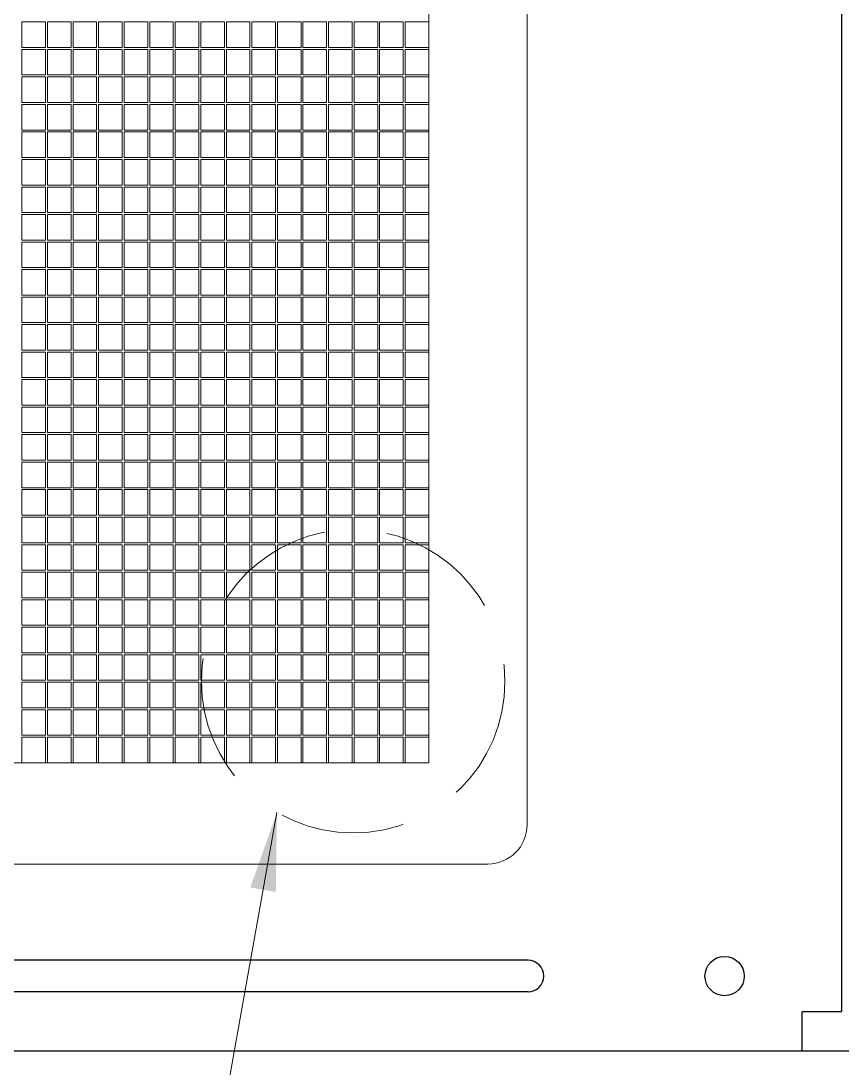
# Model space of a CAD drawing. Extents: x 365 to 1637, y -92 to 444.
# Drawn here: x 499.56 to 520.45, y 11.66 to 38.3 of the extents above; entities that cross this region are included whole.
import ezdxf

# ---------------------------------------------------------------- set-up
doc = ezdxf.new("R2010")
doc.units = 0
doc.linetypes.add('HIDDEN2', pattern=[4.7625, 3.175, -1.5875])
for name, color, linetype, lineweight in [('-Dim_mm', 5, 'CONTINUOUS', 13), ('-Text', 7, 'CONTINUOUS', 9), ('AA Detail', 6, 'CONTINUOUS', 20), ('ACTIVE_AREA', 6, 'CONTINUOUS', 0), ('BEZEL', 7, 'CONTINUOUS', 18), ('Detail Circle', 132, 'HIDDEN2', 20), ('VIEW_AREA', 44, 'CONTINUOUS', 20)]:
    doc.layers.add(name, color=color, linetype=linetype, lineweight=lineweight)
doc.layers.add('BZL', color=7, linetype='CONTINUOUS')
doc.layers.add('PCB', color=94, linetype='CONTINUOUS')
doc.styles.add('STYLE1', font='arial.ttf')
doc.dimstyles.new('10x LO_mm', dxfattribs={"dimtxt": 2.6666, "dimasz": 2, "dimexe": 0.5, "dimexo": 0.5, "dimgap": 0.5, "dimtad": 1, "dimlfac": 0.1, "dimzin": 4, "dimdsep": 46, "dimtxsty": 'STYLE1', "dimcen": -2.5, "dimclrd": 256, "dimclre": 256, "dimclrt": 256, "dimadec": 0, "dimazin": 0, "dimtp": 0.5, "dimtm": 0.5, "dimtfac": 1, "dimtmove": 0, "dimatfit": 1, "dimfxl": 0, "dimtolj": 1, "dimtzin": 0, "dimlwd": -1, "dimlwe": -1, "dimarcsym": 0})

# ---------------------------------------------------------------- blocks, each defined once
blk = doc.blocks.new('va')
at = {"layer": 'VIEW_AREA'}
for p, q in [((535.779, 175.903), (535.779, 150.403)), ((453.829, 149.403), (534.779, 149.403))]:
    blk.add_line(p, q, dxfattribs=at)
blk.add_arc((534.779, 150.403), 1, 270, 0, dxfattribs=at)
blk = doc.blocks.new('bezel')
at = {"layer": 'BZL'}
for p, q in [((543.779, 180.653), (543.779, 145.653)), ((535.804, 146.953), (452.804, 146.953)), ((535.804, 146.153), (452.804, 146.153)), ((542.779, 144.653), (542.779, 145.653)), ((542.779, 145.653), (543.779, 145.653)), ((445.829, 144.653), (542.779, 144.653))]:
    blk.add_line(p, q, dxfattribs=at)
blk.add_circle((540.804, 146.553), 0.5, dxfattribs=at)
blk.add_arc((535.804, 146.553), 0.4, 270, 90, dxfattribs=at)

msp = doc.modelspace()

# ---------------------------------------------------------------- linework, layer by layer
at = {"layer": 'AA Detail'}
msp.add_lwpolyline([(431.983, 41.772), (509.933, 41.772), (509.933, 19.422), (431.983, 19.422)], close=True, dxfattribs=at)
at = {"layer": 'ACTIVE_AREA'}
for points in [[(499.583, 37.622), (500.183, 37.622), (500.183, 38.272), (499.583, 38.272)], [(500.233, 37.622), (500.833, 37.622), (500.833, 38.272), (500.233, 38.272)], [(500.883, 37.622), (501.483, 37.622), (501.483, 38.272), (500.883, 38.272)], [(501.533, 37.622), (502.133, 37.622), (502.133, 38.272), (501.533, 38.272)], [(502.183, 37.622), (502.783, 37.622), (502.783, 38.272), (502.183, 38.272)], [(502.833, 37.622), (503.433, 37.622), (503.433, 38.272), (502.833, 38.272)], [(503.483, 37.622), (504.083, 37.622), (504.083, 38.272), (503.483, 38.272)], [(504.133, 37.622), (504.733, 37.622), (504.733, 38.272), (504.133, 38.272)], [(504.783, 37.622), (505.383, 37.622), (505.383, 38.272), (504.783, 38.272)], [(505.433, 37.622), (506.033, 37.622), (506.033, 38.272), (505.433, 38.272)], [(506.083, 37.622), (506.683, 37.622), (506.683, 38.272), (506.083, 38.272)], [(506.733, 37.622), (507.333, 37.622), (507.333, 38.272), (506.733, 38.272)], [(507.383, 37.622), (507.983, 37.622), (507.983, 38.272), (507.383, 38.272)], [(508.033, 37.622), (508.633, 37.622), (508.633, 38.272), (508.033, 38.272)], [(508.683, 37.622), (509.283, 37.622), (509.283, 38.272), (508.683, 38.272)], [(509.333, 37.622), (509.933, 37.622), (509.933, 38.272), (509.333, 38.272)], [(499.583, 36.922), (500.183, 36.922), (500.183, 37.572), (499.583, 37.572)], [(500.233, 36.922), (500.833, 36.922), (500.833, 37.572), (500.233, 37.572)], [(500.883, 36.922), (501.483, 36.922), (501.483, 37.572), (500.883, 37.572)], [(501.533, 36.922), (502.133, 36.922), (502.133, 37.572), (501.533, 37.572)], [(502.183, 36.922), (502.783, 36.922), (502.783, 37.572), (502.183, 37.572)], [(502.833, 36.922), (503.433, 36.922), (503.433, 37.572), (502.833, 37.572)], [(503.483, 36.922), (504.083, 36.922), (504.083, 37.572), (503.483, 37.572)], [(504.133, 36.922), (504.733, 36.922), (504.733, 37.572), (504.133, 37.572)], [(504.783, 36.922), (505.383, 36.922), (505.383, 37.572), (504.783, 37.572)], [(505.433, 36.922), (506.033, 36.922), (506.033, 37.572), (505.433, 37.572)], [(506.083, 36.922), (506.683, 36.922), (506.683, 37.572), (506.083, 37.572)], [(506.733, 36.922), (507.333, 36.922), (507.333, 37.572), (506.733, 37.572)], [(507.383, 36.922), (507.983, 36.922), (507.983, 37.572), (507.383, 37.572)], [(508.033, 36.922), (508.633, 36.922), (508.633, 37.572), (508.033, 37.572)], [(508.683, 36.922), (509.283, 36.922), (509.283, 37.572), (508.683, 37.572)], [(509.333, 36.922), (509.933, 36.922), (509.933, 37.572), (509.333, 37.572)], [(499.583, 36.222), (500.183, 36.222), (500.183, 36.872), (499.583, 36.872)], [(500.233, 36.222), (500.833, 36.222), (500.833, 36.872), (500.233, 36.872)], [(500.883, 36.222), (501.483, 36.222), (501.483, 36.872), (500.883, 36.872)], [(501.533, 36.222), (502.133, 36.222), (502.133, 36.872), (501.533, 36.872)], [(502.183, 36.222), (502.783, 36.222), (502.783, 36.872), (502.183, 36.872)], [(502.833, 36.222), (503.433, 36.222), (503.433, 36.872), (502.833, 36.872)], [(503.483, 36.222), (504.083, 36.222), (504.083, 36.872), (503.483, 36.872)], [(504.133, 36.222), (504.733, 36.222), (504.733, 36.872), (504.133, 36.872)], [(504.783, 36.222), (505.383, 36.222), (505.383, 36.872), (504.783, 36.872)], [(505.433, 36.222), (506.033, 36.222), (506.033, 36.872), (505.433, 36.872)], [(506.083, 36.222), (506.683, 36.222), (506.683, 36.872), (506.083, 36.872)], [(506.733, 36.222), (507.333, 36.222), (507.333, 36.872), (506.733, 36.872)], [(507.383, 36.222), (507.983, 36.222), (507.983, 36.872), (507.383, 36.872)], [(508.033, 36.222), (508.633, 36.222), (508.633, 36.872), (508.033, 36.872)], [(508.683, 36.222), (509.283, 36.222), (509.283, 36.872), (508.683, 36.872)], [(509.333, 36.222), (509.933, 36.222), (509.933, 36.872), (509.333, 36.872)], [(499.583, 35.522), (500.183, 35.522), (500.183, 36.172), (499.583, 36.172)], [(500.233, 35.522), (500.833, 35.522), (500.833, 36.172), (500.233, 36.172)], [(500.883, 35.522), (501.483, 35.522), (501.483, 36.172), (500.883, 36.172)], [(501.533, 35.522), (502.133, 35.522), (502.133, 36.172), (501.533, 36.172)], [(502.183, 35.522), (502.783, 35.522), (502.783, 36.172), (502.183, 36.172)], [(502.833, 35.522), (503.433, 35.522), (503.433, 36.172), (502.833, 36.172)], [(503.483, 35.522), (504.083, 35.522), (504.083, 36.172), (503.483, 36.172)], [(504.133, 35.522), (504.733, 35.522), (504.733, 36.172), (504.133, 36.172)], [(504.783, 35.522), (505.383, 35.522), (505.383, 36.172), (504.783, 36.172)], [(505.433, 35.522), (506.033, 35.522), (506.033, 36.172), (505.433, 36.172)], [(506.083, 35.522), (506.683, 35.522), (506.683, 36.172), (506.083, 36.172)], [(506.733, 35.522), (507.333, 35.522), (507.333, 36.172), (506.733, 36.172)], [(507.383, 35.522), (507.983, 35.522), (507.983, 36.172), (507.383, 36.172)], [(508.033, 35.522), (508.633, 35.522), (508.633, 36.172), (508.033, 36.172)], [(508.683, 35.522), (509.283, 35.522), (509.283, 36.172), (508.683, 36.172)], [(509.333, 35.522), (509.933, 35.522), (509.933, 36.172), (509.333, 36.172)], [(499.583, 34.822), (500.183, 34.822), (500.183, 35.472), (499.583, 35.472)], [(500.233, 34.822), (500.833, 34.822), (500.833, 35.472), (500.233, 35.472)], [(500.883, 34.822), (501.483, 34.822), (501.483, 35.472), (500.883, 35.472)], [(501.533, 34.822), (502.133, 34.822), (502.133, 35.472), (501.533, 35.472)], [(502.183, 34.822), (502.783, 34.822), (502.783, 35.472), (502.183, 35.472)], [(502.833, 34.822), (503.433, 34.822), (503.433, 35.472), (502.833, 35.472)], [(503.483, 34.822), (504.083, 34.822), (504.083, 35.472), (503.483, 35.472)], [(504.133, 34.822), (504.733, 34.822), (504.733, 35.472), (504.133, 35.472)], [(504.783, 34.822), (505.383, 34.822), (505.383, 35.472), (504.783, 35.472)], [(505.433, 34.822), (506.033, 34.822), (506.033, 35.472), (505.433, 35.472)], [(506.083, 34.822), (506.683, 34.822), (506.683, 35.472), (506.083, 35.472)], [(506.733, 34.822), (507.333, 34.822), (507.333, 35.472), (506.733, 35.472)], [(507.383, 34.822), (507.983, 34.822), (507.983, 35.472), (507.383, 35.472)], [(508.033, 34.822), (508.633, 34.822), (508.633, 35.472), (508.033, 35.472)], [(508.683, 34.822), (509.283, 34.822), (509.283, 35.472), (508.683, 35.472)], [(509.333, 34.822), (509.933, 34.822), (509.933, 35.472), (509.333, 35.472)], [(499.583, 34.122), (500.183, 34.122), (500.183, 34.772), (499.583, 34.772)], [(500.233, 34.122), (500.833, 34.122), (500.833, 34.772), (500.233, 34.772)], [(500.883, 34.122), (501.483, 34.122), (501.483, 34.772), (500.883, 34.772)], [(501.533, 34.122), (502.133, 34.122), (502.133, 34.772), (501.533, 34.772)], [(502.183, 34.122), (502.783, 34.122), (502.783, 34.772), (502.183, 34.772)], [(502.833, 34.122), (503.433, 34.122), (503.433, 34.772), (502.833, 34.772)], [(503.483, 34.122), (504.083, 34.122), (504.083, 34.772), (503.483, 34.772)], [(504.133, 34.122), (504.733, 34.122), (504.733, 34.772), (504.133, 34.772)], [(504.783, 34.122), (505.383, 34.122), (505.383, 34.772), (504.783, 34.772)], [(505.433, 34.122), (506.033, 34.122), (506.033, 34.772), (505.433, 34.772)], [(506.083, 34.122), (506.683, 34.122), (506.683, 34.772), (506.083, 34.772)], [(506.733, 34.122), (507.333, 34.122), (507.333, 34.772), (506.733, 34.772)], [(507.383, 34.122), (507.983, 34.122), (507.983, 34.772), (507.383, 34.772)], [(508.033, 34.122), (508.633, 34.122), (508.633, 34.772), (508.033, 34.772)], [(508.683, 34.122), (509.283, 34.122), (509.283, 34.772), (508.683, 34.772)], [(509.333, 34.122), (509.933, 34.122), (509.933, 34.772), (509.333, 34.772)], [(499.583, 33.422), (500.183, 33.422), (500.183, 34.072), (499.583, 34.072)], [(500.233, 33.422), (500.833, 33.422), (500.833, 34.072), (500.233, 34.072)], [(500.883, 33.422), (501.483, 33.422), (501.483, 34.072), (500.883, 34.072)], [(501.533, 33.422), (502.133, 33.422), (502.133, 34.072), (501.533, 34.072)], [(502.183, 33.422), (502.783, 33.422), (502.783, 34.072), (502.183, 34.072)], [(502.833, 33.422), (503.433, 33.422), (503.433, 34.072), (502.833, 34.072)], [(503.483, 33.422), (504.083, 33.422), (504.083, 34.072), (503.483, 34.072)], [(504.133, 33.422), (504.733, 33.422), (504.733, 34.072), (504.133, 34.072)], [(504.783, 33.422), (505.383, 33.422), (505.383, 34.072), (504.783, 34.072)], [(505.433, 33.422), (506.033, 33.422), (506.033, 34.072), (505.433, 34.072)], [(506.083, 33.422), (506.683, 33.422), (506.683, 34.072), (506.083, 34.072)], [(506.733, 33.422), (507.333, 33.422), (507.333, 34.072), (506.733, 34.072)], [(507.383, 33.422), (507.983, 33.422), (507.983, 34.072), (507.383, 34.072)], [(508.033, 33.422), (508.633, 33.422), (508.633, 34.072), (508.033, 34.072)], [(508.683, 33.422), (509.283, 33.422), (509.283, 34.072), (508.683, 34.072)], [(509.333, 33.422), (509.933, 33.422), (509.933, 34.072), (509.333, 34.072)], [(499.583, 32.722), (500.183, 32.722), (500.183, 33.372), (499.583, 33.372)], [(500.233, 32.722), (500.833, 32.722), (500.833, 33.372), (500.233, 33.372)], [(500.883, 32.722), (501.483, 32.722), (501.483, 33.372), (500.883, 33.372)], [(501.533, 32.722), (502.133, 32.722), (502.133, 33.372), (501.533, 33.372)], [(502.183, 32.722), (502.783, 32.722), (502.783, 33.372), (502.183, 33.372)], [(502.833, 32.722), (503.433, 32.722), (503.433, 33.372), (502.833, 33.372)], [(503.483, 32.722), (504.083, 32.722), (504.083, 33.372), (503.483, 33.372)], [(504.133, 32.722), (504.733, 32.722), (504.733, 33.372), (504.133, 33.372)], [(504.783, 32.722), (505.383, 32.722), (505.383, 33.372), (504.783, 33.372)], [(505.433, 32.722), (506.033, 32.722), (506.033, 33.372), (505.433, 33.372)], [(506.083, 32.722), (506.683, 32.722), (506.683, 33.372), (506.083, 33.372)], [(506.733, 32.722), (507.333, 32.722), (507.333, 33.372), (506.733, 33.372)], [(507.383, 32.722), (507.983, 32.722), (507.983, 33.372), (507.383, 33.372)], [(508.033, 32.722), (508.633, 32.722), (508.633, 33.372), (508.033, 33.372)], [(508.683, 32.722), (509.283, 32.722), (509.283, 33.372), (508.683, 33.372)], [(509.333, 32.722), (509.933, 32.722), (509.933, 33.372), (509.333, 33.372)], [(499.583, 32.022), (500.183, 32.022), (500.183, 32.672), (499.583, 32.672)], [(500.233, 32.022), (500.833, 32.022), (500.833, 32.672), (500.233, 32.672)], [(500.883, 32.022), (501.483, 32.022), (501.483, 32.672), (500.883, 32.672)], [(501.533, 32.022), (502.133, 32.022), (502.133, 32.672), (501.533, 32.672)], [(502.183, 32.022), (502.783, 32.022), (502.783, 32.672), (502.183, 32.672)], [(502.833, 32.022), (503.433, 32.022), (503.433, 32.672), (502.833, 32.672)], [(503.483, 32.022), (504.083, 32.022), (504.083, 32.672), (503.483, 32.672)], [(504.133, 32.022), (504.733, 32.022), (504.733, 32.672), (504.133, 32.672)], [(504.783, 32.022), (505.383, 32.022), (505.383, 32.672), (504.783, 32.672)], [(505.433, 32.022), (506.033, 32.022), (506.033, 32.672), (505.433, 32.672)], [(506.083, 32.022), (506.683, 32.022), (506.683, 32.672), (506.083, 32.672)], [(506.733, 32.022), (507.333, 32.022), (507.333, 32.672), (506.733, 32.672)], [(507.383, 32.022), (507.983, 32.022), (507.983, 32.672), (507.383, 32.672)], [(508.033, 32.022), (508.633, 32.022), (508.633, 32.672), (508.033, 32.672)], [(508.683, 32.022), (509.283, 32.022), (509.283, 32.672), (508.683, 32.672)], [(509.333, 32.022), (509.933, 32.022), (509.933, 32.672), (509.333, 32.672)], [(499.583, 31.322), (500.183, 31.322), (500.183, 31.972), (499.583, 31.972)], [(500.233, 31.322), (500.833, 31.322), (500.833, 31.972), (500.233, 31.972)], [(500.883, 31.322), (501.483, 31.322), (501.483, 31.972), (500.883, 31.972)], [(501.533, 31.322), (502.133, 31.322), (502.133, 31.972), (501.533, 31.972)], [(502.183, 31.322), (502.783, 31.322), (502.783, 31.972), (502.183, 31.972)], [(502.833, 31.322), (503.433, 31.322), (503.433, 31.972), (502.833, 31.972)], [(503.483, 31.322), (504.083, 31.322), (504.083, 31.972), (503.483, 31.972)], [(504.133, 31.322), (504.733, 31.322), (504.733, 31.972), (504.133, 31.972)], [(504.783, 31.322), (505.383, 31.322), (505.383, 31.972), (504.783, 31.972)], [(505.433, 31.322), (506.033, 31.322), (506.033, 31.972), (505.433, 31.972)], [(506.083, 31.322), (506.683, 31.322), (506.683, 31.972), (506.083, 31.972)], [(506.733, 31.322), (507.333, 31.322), (507.333, 31.972), (506.733, 31.972)], [(507.383, 31.322), (507.983, 31.322), (507.983, 31.972), (507.383, 31.972)], [(508.033, 31.322), (508.633, 31.322), (508.633, 31.972), (508.033, 31.972)], [(508.683, 31.322), (509.283, 31.322), (509.283, 31.972), (508.683, 31.972)], [(509.333, 31.322), (509.933, 31.322), (509.933, 31.972), (509.333, 31.972)], [(499.583, 30.622), (500.183, 30.622), (500.183, 31.272), (499.583, 31.272)], [(500.233, 30.622), (500.833, 30.622), (500.833, 31.272), (500.233, 31.272)], [(500.883, 30.622), (501.483, 30.622), (501.483, 31.272), (500.883, 31.272)], [(501.533, 30.622), (502.133, 30.622), (502.133, 31.272), (501.533, 31.272)], [(502.183, 30.622), (502.783, 30.622), (502.783, 31.272), (502.183, 31.272)], [(502.833, 30.622), (503.433, 30.622), (503.433, 31.272), (502.833, 31.272)], [(503.483, 30.622), (504.083, 30.622), (504.083, 31.272), (503.483, 31.272)], [(504.133, 30.622), (504.733, 30.622), (504.733, 31.272), (504.133, 31.272)], [(504.783, 30.622), (505.383, 30.622), (505.383, 31.272), (504.783, 31.272)], [(505.433, 30.622), (506.033, 30.622), (506.033, 31.272), (505.433, 31.272)], [(506.083, 30.622), (506.683, 30.622), (506.683, 31.272), (506.083, 31.272)], [(506.733, 30.622), (507.333, 30.622), (507.333, 31.272), (506.733, 31.272)], [(507.383, 30.622), (507.983, 30.622), (507.983, 31.272), (507.383, 31.272)], [(508.033, 30.622), (508.633, 30.622), (508.633, 31.272), (508.033, 31.272)], [(508.683, 30.622), (509.283, 30.622), (509.283, 31.272), (508.683, 31.272)], [(509.333, 30.622), (509.933, 30.622), (509.933, 31.272), (509.333, 31.272)], [(499.583, 30.572), (500.183, 30.572), (500.183, 29.922), (499.583, 29.922)], [(500.233, 30.572), (500.833, 30.572), (500.833, 29.922), (500.233, 29.922)], [(500.883, 30.572), (501.483, 30.572), (501.483, 29.922), (500.883, 29.922)], [(501.533, 30.572), (502.133, 30.572), (502.133, 29.922), (501.533, 29.922)], [(502.183, 30.572), (502.783, 30.572), (502.783, 29.922), (502.183, 29.922)], [(502.833, 30.572), (503.433, 30.572), (503.433, 29.922), (502.833, 29.922)], [(503.483, 30.572), (504.083, 30.572), (504.083, 29.922), (503.483, 29.922)], [(504.133, 30.572), (504.733, 30.572), (504.733, 29.922), (504.133, 29.922)], [(504.783, 30.572), (505.383, 30.572), (505.383, 29.922), (504.783, 29.922)], [(505.433, 30.572), (506.033, 30.572), (506.033, 29.922), (505.433, 29.922)], [(506.083, 30.572), (506.683, 30.572), (506.683, 29.922), (506.083, 29.922)], [(506.733, 30.572), (507.333, 30.572), (507.333, 29.922), (506.733, 29.922)], [(507.383, 30.572), (507.983, 30.572), (507.983, 29.922), (507.383, 29.922)], [(508.033, 30.572), (508.633, 30.572), (508.633, 29.922), (508.033, 29.922)], [(508.683, 30.572), (509.283, 30.572), (509.283, 29.922), (508.683, 29.922)], [(509.333, 30.572), (509.933, 30.572), (509.933, 29.922), (509.333, 29.922)], [(499.583, 29.872), (500.183, 29.872), (500.183, 29.222), (499.583, 29.222)], [(500.233, 29.872), (500.833, 29.872), (500.833, 29.222), (500.233, 29.222)], [(500.883, 29.872), (501.483, 29.872), (501.483, 29.222), (500.883, 29.222)], [(501.533, 29.872), (502.133, 29.872), (502.133, 29.222), (501.533, 29.222)], [(502.183, 29.872), (502.783, 29.872), (502.783, 29.222), (502.183, 29.222)], [(502.833, 29.872), (503.433, 29.872), (503.433, 29.222), (502.833, 29.222)], [(503.483, 29.872), (504.083, 29.872), (504.083, 29.222), (503.483, 29.222)], [(504.133, 29.872), (504.733, 29.872), (504.733, 29.222), (504.133, 29.222)], [(504.783, 29.872), (505.383, 29.872), (505.383, 29.222), (504.783, 29.222)], [(505.433, 29.872), (506.033, 29.872), (506.033, 29.222), (505.433, 29.222)], [(506.083, 29.872), (506.683, 29.872), (506.683, 29.222), (506.083, 29.222)], [(506.733, 29.872), (507.333, 29.872), (507.333, 29.222), (506.733, 29.222)], [(507.383, 29.872), (507.983, 29.872), (507.983, 29.222), (507.383, 29.222)], [(508.033, 29.872), (508.633, 29.872), (508.633, 29.222), (508.033, 29.222)], [(508.683, 29.872), (509.283, 29.872), (509.283, 29.222), (508.683, 29.222)], [(509.333, 29.872), (509.933, 29.872), (509.933, 29.222), (509.333, 29.222)], [(499.583, 29.172), (500.183, 29.172), (500.183, 28.522), (499.583, 28.522)], [(500.233, 29.172), (500.833, 29.172), (500.833, 28.522), (500.233, 28.522)], [(500.883, 29.172), (501.483, 29.172), (501.483, 28.522), (500.883, 28.522)], [(501.533, 29.172), (502.133, 29.172), (502.133, 28.522), (501.533, 28.522)], [(502.183, 29.172), (502.783, 29.172), (502.783, 28.522), (502.183, 28.522)], [(502.833, 29.172), (503.433, 29.172), (503.433, 28.522), (502.833, 28.522)], [(503.483, 29.172), (504.083, 29.172), (504.083, 28.522), (503.483, 28.522)], [(504.133, 29.172), (504.733, 29.172), (504.733, 28.522), (504.133, 28.522)], [(504.783, 29.172), (505.383, 29.172), (505.383, 28.522), (504.783, 28.522)], [(505.433, 29.172), (506.033, 29.172), (506.033, 28.522), (505.433, 28.522)], [(506.083, 29.172), (506.683, 29.172), (506.683, 28.522), (506.083, 28.522)], [(506.733, 29.172), (507.333, 29.172), (507.333, 28.522), (506.733, 28.522)], [(507.383, 29.172), (507.983, 29.172), (507.983, 28.522), (507.383, 28.522)], [(508.033, 29.172), (508.633, 29.172), (508.633, 28.522), (508.033, 28.522)], [(508.683, 29.172), (509.283, 29.172), (509.283, 28.522), (508.683, 28.522)], [(509.333, 29.172), (509.933, 29.172), (509.933, 28.522), (509.333, 28.522)], [(499.583, 28.472), (500.183, 28.472), (500.183, 27.822), (499.583, 27.822)], [(500.233, 28.472), (500.833, 28.472), (500.833, 27.822), (500.233, 27.822)], [(500.883, 28.472), (501.483, 28.472), (501.483, 27.822), (500.883, 27.822)], [(501.533, 28.472), (502.133, 28.472), (502.133, 27.822), (501.533, 27.822)], [(502.183, 28.472), (502.783, 28.472), (502.783, 27.822), (502.183, 27.822)], [(502.833, 28.472), (503.433, 28.472), (503.433, 27.822), (502.833, 27.822)], [(503.483, 28.472), (504.083, 28.472), (504.083, 27.822), (503.483, 27.822)], [(504.133, 28.472), (504.733, 28.472), (504.733, 27.822), (504.133, 27.822)], [(504.783, 28.472), (505.383, 28.472), (505.383, 27.822), (504.783, 27.822)], [(505.433, 28.472), (506.033, 28.472), (506.033, 27.822), (505.433, 27.822)], [(506.083, 28.472), (506.683, 28.472), (506.683, 27.822), (506.083, 27.822)], [(506.733, 28.472), (507.333, 28.472), (507.333, 27.822), (506.733, 27.822)], [(507.383, 28.472), (507.983, 28.472), (507.983, 27.822), (507.383, 27.822)], [(508.033, 28.472), (508.633, 28.472), (508.633, 27.822), (508.033, 27.822)], [(508.683, 28.472), (509.283, 28.472), (509.283, 27.822), (508.683, 27.822)], [(509.333, 28.472), (509.933, 28.472), (509.933, 27.822), (509.333, 27.822)], [(499.583, 27.772), (500.183, 27.772), (500.183, 27.122), (499.583, 27.122)], [(500.233, 27.772), (500.833, 27.772), (500.833, 27.122), (500.233, 27.122)], [(500.883, 27.772), (501.483, 27.772), (501.483, 27.122), (500.883, 27.122)], [(501.533, 27.772), (502.133, 27.772), (502.133, 27.122), (501.533, 27.122)], [(502.183, 27.772), (502.783, 27.772), (502.783, 27.122), (502.183, 27.122)], [(502.833, 27.772), (503.433, 27.772), (503.433, 27.122), (502.833, 27.122)], [(503.483, 27.772), (504.083, 27.772), (504.083, 27.122), (503.483, 27.122)], [(504.133, 27.772), (504.733, 27.772), (504.733, 27.122), (504.133, 27.122)], [(504.783, 27.772), (505.383, 27.772), (505.383, 27.122), (504.783, 27.122)], [(505.433, 27.772), (506.033, 27.772), (506.033, 27.122), (505.433, 27.122)], [(506.083, 27.772), (506.683, 27.772), (506.683, 27.122), (506.083, 27.122)], [(506.733, 27.772), (507.333, 27.772), (507.333, 27.122), (506.733, 27.122)], [(507.383, 27.772), (507.983, 27.772), (507.983, 27.122), (507.383, 27.122)], [(508.033, 27.772), (508.633, 27.772), (508.633, 27.122), (508.033, 27.122)], [(508.683, 27.772), (509.283, 27.772), (509.283, 27.122), (508.683, 27.122)], [(509.333, 27.772), (509.933, 27.772), (509.933, 27.122), (509.333, 27.122)], [(499.583, 27.072), (500.183, 27.072), (500.183, 26.422), (499.583, 26.422)], [(500.233, 27.072), (500.833, 27.072), (500.833, 26.422), (500.233, 26.422)], [(500.883, 27.072), (501.483, 27.072), (501.483, 26.422), (500.883, 26.422)], [(501.533, 27.072), (502.133, 27.072), (502.133, 26.422), (501.533, 26.422)], [(502.183, 27.072), (502.783, 27.072), (502.783, 26.422), (502.183, 26.422)], [(502.833, 27.072), (503.433, 27.072), (503.433, 26.422), (502.833, 26.422)], [(503.483, 27.072), (504.083, 27.072), (504.083, 26.422), (503.483, 26.422)], [(504.133, 27.072), (504.733, 27.072), (504.733, 26.422), (504.133, 26.422)], [(504.783, 27.072), (505.383, 27.072), (505.383, 26.422), (504.783, 26.422)], [(505.433, 27.072), (506.033, 27.072), (506.033, 26.422), (505.433, 26.422)], [(506.083, 27.072), (506.683, 27.072), (506.683, 26.422), (506.083, 26.422)], [(506.733, 27.072), (507.333, 27.072), (507.333, 26.422), (506.733, 26.422)], [(507.383, 27.072), (507.983, 27.072), (507.983, 26.422), (507.383, 26.422)], [(508.033, 27.072), (508.633, 27.072), (508.633, 26.422), (508.033, 26.422)], [(508.683, 27.072), (509.283, 27.072), (509.283, 26.422), (508.683, 26.422)], [(509.333, 27.072), (509.933, 27.072), (509.933, 26.422), (509.333, 26.422)], [(499.583, 26.372), (500.183, 26.372), (500.183, 25.722), (499.583, 25.722)], [(500.233, 26.372), (500.833, 26.372), (500.833, 25.722), (500.233, 25.722)], [(500.883, 26.372), (501.483, 26.372), (501.483, 25.722), (500.883, 25.722)], [(501.533, 26.372), (502.133, 26.372), (502.133, 25.722), (501.533, 25.722)], [(502.183, 26.372), (502.783, 26.372), (502.783, 25.722), (502.183, 25.722)], [(502.833, 26.372), (503.433, 26.372), (503.433, 25.722), (502.833, 25.722)], [(503.483, 26.372), (504.083, 26.372), (504.083, 25.722), (503.483, 25.722)], [(504.133, 26.372), (504.733, 26.372), (504.733, 25.722), (504.133, 25.722)], [(504.783, 26.372), (505.383, 26.372), (505.383, 25.722), (504.783, 25.722)], [(505.433, 26.372), (506.033, 26.372), (506.033, 25.722), (505.433, 25.722)], [(506.083, 26.372), (506.683, 26.372), (506.683, 25.722), (506.083, 25.722)], [(506.733, 26.372), (507.333, 26.372), (507.333, 25.722), (506.733, 25.722)], [(507.383, 26.372), (507.983, 26.372), (507.983, 25.722), (507.383, 25.722)], [(508.033, 26.372), (508.633, 26.372), (508.633, 25.722), (508.033, 25.722)], [(508.683, 26.372), (509.283, 26.372), (509.283, 25.722), (508.683, 25.722)], [(509.333, 26.372), (509.933, 26.372), (509.933, 25.722), (509.333, 25.722)], [(499.583, 25.672), (500.183, 25.672), (500.183, 25.022), (499.583, 25.022)], [(500.233, 25.672), (500.833, 25.672), (500.833, 25.022), (500.233, 25.022)], [(500.883, 25.672), (501.483, 25.672), (501.483, 25.022), (500.883, 25.022)], [(501.533, 25.672), (502.133, 25.672), (502.133, 25.022), (501.533, 25.022)], [(502.183, 25.672), (502.783, 25.672), (502.783, 25.022), (502.183, 25.022)], [(502.833, 25.672), (503.433, 25.672), (503.433, 25.022), (502.833, 25.022)], [(503.483, 25.672), (504.083, 25.672), (504.083, 25.022), (503.483, 25.022)], [(504.133, 25.672), (504.733, 25.672), (504.733, 25.022), (504.133, 25.022)], [(504.783, 25.672), (505.383, 25.672), (505.383, 25.022), (504.783, 25.022)], [(505.433, 25.672), (506.033, 25.672), (506.033, 25.022), (505.433, 25.022)], [(506.083, 25.672), (506.683, 25.672), (506.683, 25.022), (506.083, 25.022)], [(506.733, 25.672), (507.333, 25.672), (507.333, 25.022), (506.733, 25.022)], [(507.383, 25.672), (507.983, 25.672), (507.983, 25.022), (507.383, 25.022)], [(508.033, 25.672), (508.633, 25.672), (508.633, 25.022), (508.033, 25.022)], [(508.683, 25.672), (509.283, 25.672), (509.283, 25.022), (508.683, 25.022)], [(509.333, 25.672), (509.933, 25.672), (509.933, 25.022), (509.333, 25.022)], [(499.583, 24.972), (500.183, 24.972), (500.183, 24.322), (499.583, 24.322)], [(500.233, 24.972), (500.833, 24.972), (500.833, 24.322), (500.233, 24.322)], [(500.883, 24.972), (501.483, 24.972), (501.483, 24.322), (500.883, 24.322)], [(501.533, 24.972), (502.133, 24.972), (502.133, 24.322), (501.533, 24.322)], [(502.183, 24.972), (502.783, 24.972), (502.783, 24.322), (502.183, 24.322)], [(502.833, 24.972), (503.433, 24.972), (503.433, 24.322), (502.833, 24.322)], [(503.483, 24.972), (504.083, 24.972), (504.083, 24.322), (503.483, 24.322)], [(504.133, 24.972), (504.733, 24.972), (504.733, 24.322), (504.133, 24.322)], [(504.783, 24.972), (505.383, 24.972), (505.383, 24.322), (504.783, 24.322)], [(505.433, 24.972), (506.033, 24.972), (506.033, 24.322), (505.433, 24.322)], [(506.083, 24.972), (506.683, 24.972), (506.683, 24.322), (506.083, 24.322)], [(506.733, 24.972), (507.333, 24.972), (507.333, 24.322), (506.733, 24.322)], [(507.383, 24.972), (507.983, 24.972), (507.983, 24.322), (507.383, 24.322)], [(508.033, 24.972), (508.633, 24.972), (508.633, 24.322), (508.033, 24.322)], [(508.683, 24.972), (509.283, 24.972), (509.283, 24.322), (508.683, 24.322)], [(509.333, 24.972), (509.933, 24.972), (509.933, 24.322), (509.333, 24.322)], [(499.583, 24.272), (500.183, 24.272), (500.183, 23.622), (499.583, 23.622)], [(500.233, 24.272), (500.833, 24.272), (500.833, 23.622), (500.233, 23.622)], [(500.883, 24.272), (501.483, 24.272), (501.483, 23.622), (500.883, 23.622)], [(501.533, 24.272), (502.133, 24.272), (502.133, 23.622), (501.533, 23.622)], [(502.183, 24.272), (502.783, 24.272), (502.783, 23.622), (502.183, 23.622)], [(502.833, 24.272), (503.433, 24.272), (503.433, 23.622), (502.833, 23.622)], [(503.483, 24.272), (504.083, 24.272), (504.083, 23.622), (503.483, 23.622)], [(504.133, 24.272), (504.733, 24.272), (504.733, 23.622), (504.133, 23.622)], [(504.783, 24.272), (505.383, 24.272), (505.383, 23.622), (504.783, 23.622)], [(505.433, 24.272), (506.033, 24.272), (506.033, 23.622), (505.433, 23.622)], [(506.083, 24.272), (506.683, 24.272), (506.683, 23.622), (506.083, 23.622)], [(506.733, 24.272), (507.333, 24.272), (507.333, 23.622), (506.733, 23.622)], [(507.383, 24.272), (507.983, 24.272), (507.983, 23.622), (507.383, 23.622)], [(508.033, 24.272), (508.633, 24.272), (508.633, 23.622), (508.033, 23.622)], [(508.683, 24.272), (509.283, 24.272), (509.283, 23.622), (508.683, 23.622)], [(509.333, 24.272), (509.933, 24.272), (509.933, 23.622), (509.333, 23.622)], [(499.583, 23.572), (500.183, 23.572), (500.183, 22.922), (499.583, 22.922)], [(500.233, 23.572), (500.833, 23.572), (500.833, 22.922), (500.233, 22.922)], [(500.883, 23.572), (501.483, 23.572), (501.483, 22.922), (500.883, 22.922)], [(501.533, 23.572), (502.133, 23.572), (502.133, 22.922), (501.533, 22.922)], [(502.183, 23.572), (502.783, 23.572), (502.783, 22.922), (502.183, 22.922)], [(502.833, 23.572), (503.433, 23.572), (503.433, 22.922), (502.833, 22.922)], [(503.483, 23.572), (504.083, 23.572), (504.083, 22.922), (503.483, 22.922)], [(504.133, 23.572), (504.733, 23.572), (504.733, 22.922), (504.133, 22.922)], [(504.783, 23.572), (505.383, 23.572), (505.383, 22.922), (504.783, 22.922)], [(505.433, 23.572), (506.033, 23.572), (506.033, 22.922), (505.433, 22.922)], [(506.083, 23.572), (506.683, 23.572), (506.683, 22.922), (506.083, 22.922)], [(506.733, 23.572), (507.333, 23.572), (507.333, 22.922), (506.733, 22.922)], [(507.383, 23.572), (507.983, 23.572), (507.983, 22.922), (507.383, 22.922)], [(508.033, 23.572), (508.633, 23.572), (508.633, 22.922), (508.033, 22.922)], [(508.683, 23.572), (509.283, 23.572), (509.283, 22.922), (508.683, 22.922)], [(509.333, 23.572), (509.933, 23.572), (509.933, 22.922), (509.333, 22.922)], [(499.583, 22.872), (500.183, 22.872), (500.183, 22.222), (499.583, 22.222)], [(500.233, 22.872), (500.833, 22.872), (500.833, 22.222), (500.233, 22.222)], [(500.883, 22.872), (501.483, 22.872), (501.483, 22.222), (500.883, 22.222)], [(501.533, 22.872), (502.133, 22.872), (502.133, 22.222), (501.533, 22.222)], [(502.183, 22.872), (502.783, 22.872), (502.783, 22.222), (502.183, 22.222)], [(502.833, 22.872), (503.433, 22.872), (503.433, 22.222), (502.833, 22.222)], [(503.483, 22.872), (504.083, 22.872), (504.083, 22.222), (503.483, 22.222)], [(504.133, 22.872), (504.733, 22.872), (504.733, 22.222), (504.133, 22.222)], [(504.783, 22.872), (505.383, 22.872), (505.383, 22.222), (504.783, 22.222)], [(505.433, 22.872), (506.033, 22.872), (506.033, 22.222), (505.433, 22.222)], [(506.083, 22.872), (506.683, 22.872), (506.683, 22.222), (506.083, 22.222)], [(506.733, 22.872), (507.333, 22.872), (507.333, 22.222), (506.733, 22.222)], [(507.383, 22.872), (507.983, 22.872), (507.983, 22.222), (507.383, 22.222)], [(508.033, 22.872), (508.633, 22.872), (508.633, 22.222), (508.033, 22.222)], [(508.683, 22.872), (509.283, 22.872), (509.283, 22.222), (508.683, 22.222)], [(509.333, 22.872), (509.933, 22.872), (509.933, 22.222), (509.333, 22.222)], [(499.583, 22.172), (500.183, 22.172), (500.183, 21.522), (499.583, 21.522)], [(500.233, 22.172), (500.833, 22.172), (500.833, 21.522), (500.233, 21.522)], [(500.883, 22.172), (501.483, 22.172), (501.483, 21.522), (500.883, 21.522)], [(501.533, 22.172), (502.133, 22.172), (502.133, 21.522), (501.533, 21.522)], [(502.183, 22.172), (502.783, 22.172), (502.783, 21.522), (502.183, 21.522)], [(502.833, 22.172), (503.433, 22.172), (503.433, 21.522), (502.833, 21.522)], [(503.483, 22.172), (504.083, 22.172), (504.083, 21.522), (503.483, 21.522)], [(504.133, 22.172), (504.733, 22.172), (504.733, 21.522), (504.133, 21.522)], [(504.783, 22.172), (505.383, 22.172), (505.383, 21.522), (504.783, 21.522)], [(505.433, 22.172), (506.033, 22.172), (506.033, 21.522), (505.433, 21.522)], [(506.083, 22.172), (506.683, 22.172), (506.683, 21.522), (506.083, 21.522)], [(506.733, 22.172), (507.333, 22.172), (507.333, 21.522), (506.733, 21.522)], [(507.383, 22.172), (507.983, 22.172), (507.983, 21.522), (507.383, 21.522)], [(508.033, 22.172), (508.633, 22.172), (508.633, 21.522), (508.033, 21.522)], [(508.683, 22.172), (509.283, 22.172), (509.283, 21.522), (508.683, 21.522)], [(509.333, 22.172), (509.933, 22.172), (509.933, 21.522), (509.333, 21.522)], [(499.583, 21.472), (500.183, 21.472), (500.183, 20.822), (499.583, 20.822)], [(500.233, 21.472), (500.833, 21.472), (500.833, 20.822), (500.233, 20.822)], [(500.883, 21.472), (501.483, 21.472), (501.483, 20.822), (500.883, 20.822)], [(501.533, 21.472), (502.133, 21.472), (502.133, 20.822), (501.533, 20.822)], [(502.183, 21.472), (502.783, 21.472), (502.783, 20.822), (502.183, 20.822)], [(502.833, 21.472), (503.433, 21.472), (503.433, 20.822), (502.833, 20.822)], [(503.483, 21.472), (504.083, 21.472), (504.083, 20.822), (503.483, 20.822)], [(504.133, 21.472), (504.733, 21.472), (504.733, 20.822), (504.133, 20.822)], [(504.783, 21.472), (505.383, 21.472), (505.383, 20.822), (504.783, 20.822)], [(505.433, 21.472), (506.033, 21.472), (506.033, 20.822), (505.433, 20.822)], [(506.083, 21.472), (506.683, 21.472), (506.683, 20.822), (506.083, 20.822)], [(506.733, 21.472), (507.333, 21.472), (507.333, 20.822), (506.733, 20.822)], [(507.383, 21.472), (507.983, 21.472), (507.983, 20.822), (507.383, 20.822)], [(508.033, 21.472), (508.633, 21.472), (508.633, 20.822), (508.033, 20.822)], [(508.683, 21.472), (509.283, 21.472), (509.283, 20.822), (508.683, 20.822)], [(509.333, 21.472), (509.933, 21.472), (509.933, 20.822), (509.333, 20.822)], [(499.583, 20.772), (500.183, 20.772), (500.183, 20.122), (499.583, 20.122)], [(500.233, 20.772), (500.833, 20.772), (500.833, 20.122), (500.233, 20.122)], [(500.883, 20.772), (501.483, 20.772), (501.483, 20.122), (500.883, 20.122)], [(501.533, 20.772), (502.133, 20.772), (502.133, 20.122), (501.533, 20.122)], [(502.183, 20.772), (502.783, 20.772), (502.783, 20.122), (502.183, 20.122)], [(502.833, 20.772), (503.433, 20.772), (503.433, 20.122), (502.833, 20.122)], [(503.483, 20.772), (504.083, 20.772), (504.083, 20.122), (503.483, 20.122)], [(504.133, 20.772), (504.733, 20.772), (504.733, 20.122), (504.133, 20.122)], [(504.783, 20.772), (505.383, 20.772), (505.383, 20.122), (504.783, 20.122)], [(505.433, 20.772), (506.033, 20.772), (506.033, 20.122), (505.433, 20.122)], [(506.083, 20.772), (506.683, 20.772), (506.683, 20.122), (506.083, 20.122)], [(506.733, 20.772), (507.333, 20.772), (507.333, 20.122), (506.733, 20.122)], [(507.383, 20.772), (507.983, 20.772), (507.983, 20.122), (507.383, 20.122)], [(508.033, 20.772), (508.633, 20.772), (508.633, 20.122), (508.033, 20.122)], [(508.683, 20.772), (509.283, 20.772), (509.283, 20.122), (508.683, 20.122)], [(509.333, 20.772), (509.933, 20.772), (509.933, 20.122), (509.333, 20.122)], [(499.583, 20.072), (500.183, 20.072), (500.183, 19.422), (499.583, 19.422)], [(500.233, 20.072), (500.833, 20.072), (500.833, 19.422), (500.233, 19.422)], [(500.883, 20.072), (501.483, 20.072), (501.483, 19.422), (500.883, 19.422)], [(501.533, 20.072), (502.133, 20.072), (502.133, 19.422), (501.533, 19.422)], [(502.183, 20.072), (502.783, 20.072), (502.783, 19.422), (502.183, 19.422)], [(502.833, 20.072), (503.433, 20.072), (503.433, 19.422), (502.833, 19.422)], [(503.483, 20.072), (504.083, 20.072), (504.083, 19.422), (503.483, 19.422)], [(504.133, 20.072), (504.733, 20.072), (504.733, 19.422), (504.133, 19.422)], [(504.783, 20.072), (505.383, 20.072), (505.383, 19.422), (504.783, 19.422)], [(505.433, 20.072), (506.033, 20.072), (506.033, 19.422), (505.433, 19.422)], [(506.083, 20.072), (506.683, 20.072), (506.683, 19.422), (506.083, 19.422)], [(506.733, 20.072), (507.333, 20.072), (507.333, 19.422), (506.733, 19.422)], [(507.383, 20.072), (507.983, 20.072), (507.983, 19.422), (507.383, 19.422)], [(508.033, 20.072), (508.633, 20.072), (508.633, 19.422), (508.033, 19.422)], [(508.683, 20.072), (509.283, 20.072), (509.283, 19.422), (508.683, 19.422)], [(509.333, 20.072), (509.933, 20.072), (509.933, 19.422), (509.333, 19.422)]]:
    msp.add_lwpolyline(points, close=True, dxfattribs=at)
at = {"layer": 'Detail Circle'}
msp.add_circle((508.01, 21.499), 3.86, dxfattribs=at)
at = {"layer": 'PCB'}
msp.add_line((414.458, 12.097), (556.458, 12.097), dxfattribs=at)

# ---------------------------------------------------------------- block references
at = {"layer": '-Dim_mm'}
msp.add_blockref('va', (-23.346, -132.556), dxfattribs=at)
at = {"layer": 'BEZEL'}
msp.add_blockref('bezel', (-23.346, -132.556), dxfattribs=at)

# ---------------------------------------------------------------- leaders
at = {"layer": '-Text', "annotation_type": 0, "has_hookline": 1, "hookline_direction": 1, "text_width": 19.136}
msp.add_leader([(506.07, 18.162), (503.16, 1.896), (501.16, 1.896)], dimstyle='10x LO_mm', override={"dimgap": 0.5, "dimtad": 0}, dxfattribs=at)

doc.saveas('drawing.dxf')
